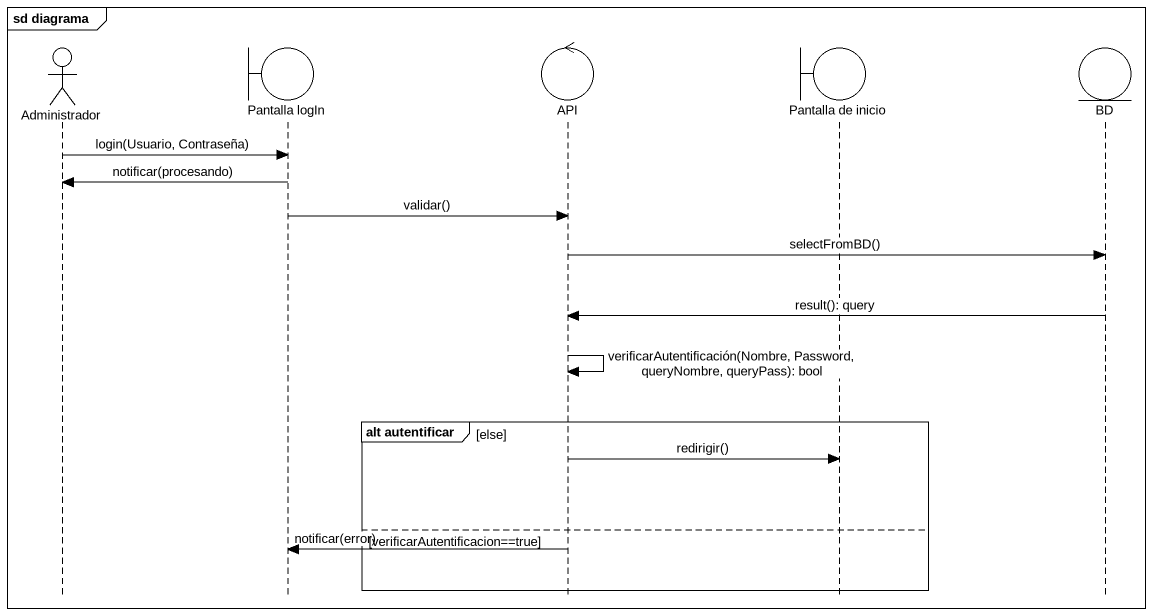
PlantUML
@startuml
mainframe sd diagrama
hide footbox
actor Administrador
boundary "Pantalla logIn" as Pantalla_logIn
control API
boundary "Pantalla de inicio" as Pantalla_de_inicio
entity BD

Administrador -> Pantalla_logIn : login(Usuario, Contraseña)
Pantalla_logIn -> Administrador : notificar(procesando)
Pantalla_logIn -> API : validar()
API -> BD : selectFromBD()
BD -> API : result(): query
API -> API : verificarAutentificación(Nombre, Password, queryNombre, queryPass): bool
group alt autentificar [else]
  API -> Pantalla_de_inicio : redirigir()
else verificarAutentificacion==true
  API -> Pantalla_logIn : notificar(error)
end
@enduml
